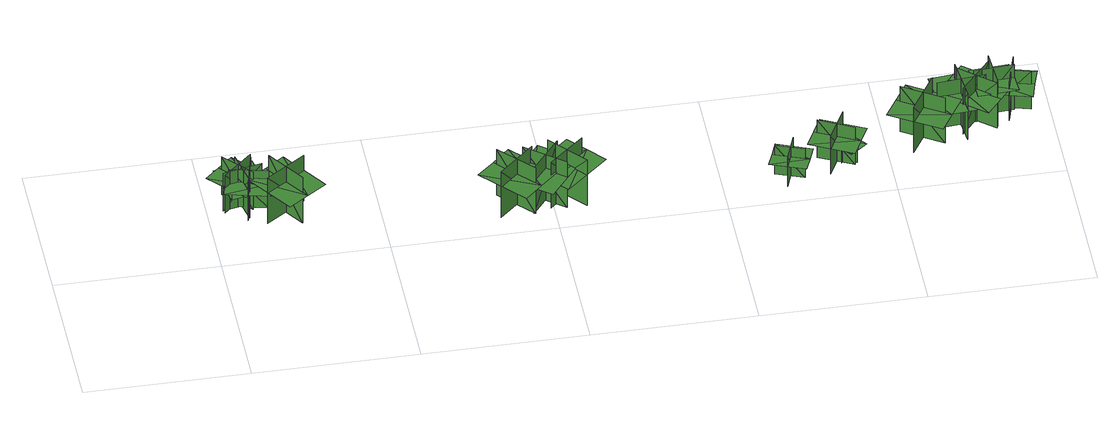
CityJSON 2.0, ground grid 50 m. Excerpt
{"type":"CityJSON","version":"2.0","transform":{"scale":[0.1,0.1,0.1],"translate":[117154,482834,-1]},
"CityObjects":{
"tree1":{"type":"SolitaryVegetationObject","geometry":[{"type":"MultiSurface","lod":"1","boundaries":[[[0,1,2]],[[0,2,3]],[[4,5,6]],[[4,6,7]],[[8,9,10]],[[8,10,11]],[[8,11,12]],[[8,12,13]]]}]},
"tree2":{"type":"SolitaryVegetationObject","geometry":[{"type":"MultiSurface","lod":"1","boundaries":[[[14,15,16]],[[14,16,17]],[[18,19,20]],[[18,20,21]],[[22,23,24]],[[22,24,25]],[[22,25,26]],[[22,26,27]]]}]},
"tree3":{"type":"SolitaryVegetationObject","geometry":[{"type":"MultiSurface","lod":"1","boundaries":[[[28,29,30]],[[28,30,31]],[[32,33,34]],[[32,34,35]],[[36,37,38]],[[36,38,39]],[[36,39,40]],[[36,40,41]]]}]},
"tree4":{"type":"SolitaryVegetationObject","geometry":[{"type":"MultiSurface","lod":"1","boundaries":[[[42,43,44]],[[42,44,45]],[[46,47,48]],[[46,48,49]],[[50,51,52]],[[50,52,53]],[[50,53,54]],[[50,54,55]]]}]},
"tree5":{"type":"SolitaryVegetationObject","geometry":[{"type":"MultiSurface","lod":"1","boundaries":[[[56,57,58]],[[56,58,59]],[[60,61,62]],[[60,62,63]],[[64,65,66]],[[64,66,67]],[[64,67,68]],[[64,68,69]]]}]},
"tree6":{"type":"SolitaryVegetationObject","geometry":[{"type":"MultiSurface","lod":"1","boundaries":[[[70,71,72]],[[70,72,73]],[[74,75,76]],[[74,76,77]],[[78,79,80]],[[78,80,81]],[[78,81,82]],[[78,82,83]]]}]},
"tree7":{"type":"SolitaryVegetationObject","geometry":[{"type":"MultiSurface","lod":"1","boundaries":[[[84,85,86]],[[84,86,87]],[[88,89,90]],[[88,90,91]],[[92,93,94]],[[92,94,95]],[[92,95,96]],[[92,96,97]]]}]},
"tree8":{"type":"SolitaryVegetationObject","geometry":[{"type":"MultiSurface","lod":"1","boundaries":[[[98,99,100]],[[98,100,101]],[[102,103,104]],[[102,104,105]],[[106,107,108]],[[106,108,109]],[[106,109,110]],[[106,110,111]]]}]},
"tree9":{"type":"SolitaryVegetationObject","geometry":[{"type":"MultiSurface","lod":"1","boundaries":[[[112,113,114]],[[112,114,115]],[[116,117,118]],[[116,118,119]],[[120,121,122]],[[120,122,123]],[[120,123,124]],[[120,124,125]]]}]},
"tree10":{"type":"SolitaryVegetationObject","geometry":[{"type":"MultiSurface","lod":"1","boundaries":[[[126,127,128]],[[126,128,129]],[[130,131,132]],[[130,132,133]],[[134,135,136]],[[134,136,137]],[[134,137,138]],[[134,138,139]]]}]},
"tree11":{"type":"SolitaryVegetationObject","geometry":[{"type":"MultiSurface","lod":"1","boundaries":[[[140,141,142]],[[140,142,143]],[[144,145,146]],[[144,146,147]],[[148,149,150]],[[148,150,151]],[[148,151,152]],[[148,152,153]]]}]},
"tree12":{"type":"SolitaryVegetationObject","geometry":[{"type":"MultiSurface","lod":"1","boundaries":[[[154,155,156]],[[154,156,157]],[[158,159,160]],[[158,160,161]],[[162,163,164]],[[162,164,165]],[[162,165,166]],[[162,166,167]]]}]},
"tree13":{"type":"SolitaryVegetationObject","geometry":[{"type":"MultiSurface","lod":"1","boundaries":[[[168,169,170]],[[168,170,171]],[[172,173,174]],[[172,174,175]],[[176,177,178]],[[176,178,179]],[[176,179,180]],[[176,180,181]]]}]},
"tree14":{"type":"SolitaryVegetationObject","geometry":[{"type":"MultiSurface","lod":"1","boundaries":[[[182,183,184]],[[182,184,185]],[[186,187,188]],[[186,188,189]],[[190,191,192]],[[190,192,193]],[[190,193,194]],[[190,194,195]]]}]},
"tree15":{"type":"SolitaryVegetationObject","geometry":[{"type":"MultiSurface","lod":"1","boundaries":[[[196,197,198]],[[196,198,199]],[[200,201,202]],[[200,202,203]],[[204,205,206]],[[204,206,207]],[[204,207,208]],[[204,208,209]]]}]}
},
"vertices":[
[140,313,8],[140,313,148],[52,231,148],[52,231,8],[135,232,8],[135,232,148],[56,316,148],[56,316,8],[148,218,102],[192,260,102],[93,365,102],[49,324,102],[5,283,102],[104,177,102],
[48,241,8],[48,241,148],[166,266,148],[166,266,8],[94,309,8],[94,309,148],[118,195,148],[118,195,8],[90,326,102],[31,313,102],[61,172,102],[120,185,102],[179,198,102],[149,339,102],
[139,299,9],[139,299,149],[111,182,149],[111,182,9],[180,229,9],[180,229,149],[67,256,149],[67,256,9],[197,225,103],[211,284,103],[71,317,103],[57,258,103],[43,200,103],[183,166,103],
[286,247,5],[286,247,176],[165,164,176],[165,164,5],[266,149,5],[266,149,176],[186,266,176],[186,266,5],[279,131,120],[339,173,120],[239,319,120],[179,277,120],[118,235,120],[218,90,120],
[946,167,9],[946,167,180],[839,67,180],[839,67,9],[941,68,9],[941,68,180],[844,172,180],[844,172,9],[956,52,124],[1009,102,124],[889,232,124],[836,182,124],[782,132,124],[902,2,124],
[1037,86,3],[1037,86,174],[922,177,174],[922,177,3],[938,76,3],[938,76,174],[1026,187,174],[1026,187,3],[924,59,118],[982,13,118],[1092,151,118],[1034,197,118],[977,243,118],[867,105,118],
[999,198,0],[999,198,171],[1096,88,171],[1096,88,0],[1098,190,0],[1098,190,171],[992,96,171],[992,96,0],[1115,204,115],[1066,259,115],[933,143,115],[982,88,115],[1031,32,115],[1163,149,115],
[1716,146,12],[1716,146,120],[1683,58,120],[1683,58,12],[1741,88,12],[1741,88,120],[1657,120,120],[1657,120,12],[1754,83,85],[1771,126,85],[1666,167,85],[1649,123,85],[1632,79,85],[1737,39,85],
[1871,200,11],[1871,200,151],[1817,93,151],[1817,93,11],[1895,123,11],[1895,123,151],[1792,175,151],[1792,175,11],[1911,115,105],[1938,168,105],[1809,233,105],[1782,179,105],[1755,126,105],[1884,61,105],
[1857,138,11],[1857,138,88],[1909,179,88],[1909,179,11],[1863,182,11],[1863,182,88],[1903,132,88],[1903,132,11],[1857,190,63],[1831,169,63],[1881,107,63],[1907,127,63],[1933,148,63],[1883,211,63],
[2150,273,9],[2150,273,179],[2073,149,179],[2073,149,9],[2171,176,9],[2171,176,179],[2051,251,179],[2051,251,9],[2189,165,124],[2228,227,124],[2079,321,124],[2040,258,124],[2001,196,124],[2151,102,124],
[2160,251,6],[2160,251,176],[2306,265,176],[2306,265,6],[2225,327,6],[2225,327,176],[2238,186,176],[2238,186,6],[2223,348,121],[2149,341,121],[2166,166,121],[2240,173,121],[2313,180,121],[2296,356,121],
[2230,209,9],[2230,209,179],[2325,321,179],[2325,321,9],[2224,308,9],[2224,308,179],[2332,217,179],[2332,217,9],[2207,322,124],[2160,265,124],[2295,152,124],[2342,209,124],[2389,265,124],[2254,378,124],
[2328,348,7],[2335,227,7],[2335,227,176],[2328,348,176],[2274,288,7],[2395,295,7],[2395,295,176],[2274,288,176],[2274,288,129],[2277,227,129],[2399,234,129],[2395,295,129],[2391,356,129],[2270,348,129],
[2372,247,9],[2372,247,149],[2405,362,149],[2405,362,9],[2334,319,9],[2334,319,149],[2445,287,149],[2445,287,9],[2317,324,103],[2300,266,103],[2439,226,103],[2455,284,103],[2472,342,103],[2333,382,103]
]}
